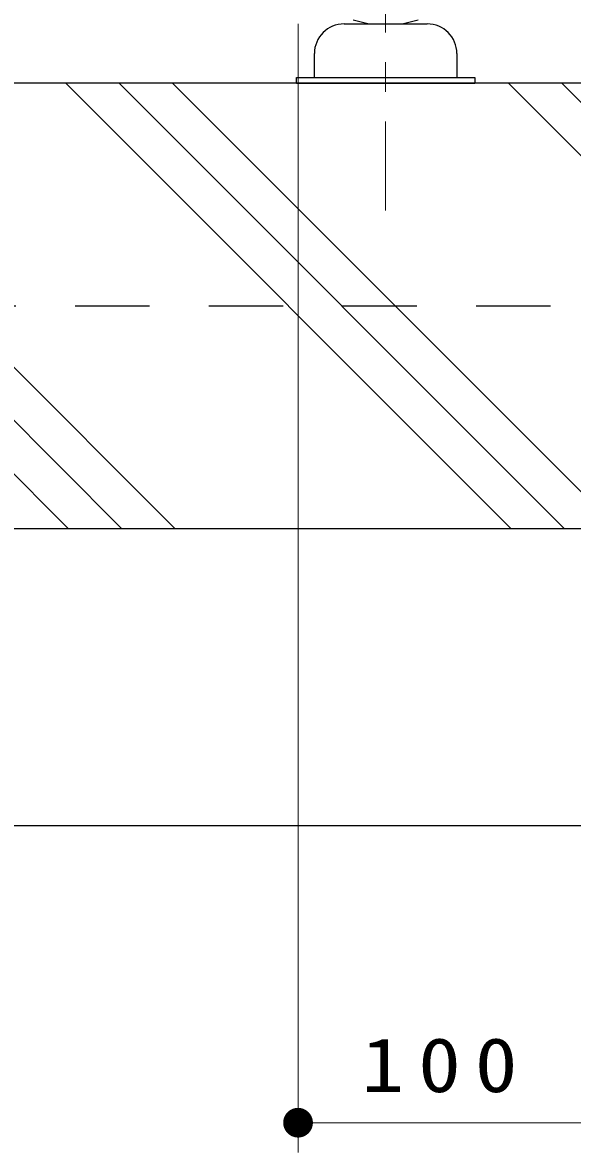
# Model space of a CAD drawing. Units: millimetres on the paper, scale 1:10. Extents: x -385 to 0, y -594 to 267.
# Drawn here: x -80.66 to -62.15, y -213.78 to -175.74 of the extents above; entities that cross this region are included whole.
import ezdxf

# ---------------------------------------------------------------- set-up
doc = ezdxf.new("R2010")
doc.units = ezdxf.units.MM
doc.linetypes.add('USER1', pattern=[4.5, 2.5, -2])
doc.linetypes.add('USER2', pattern=[6, 3, -1, 1, -1])
doc.layers.add('1_10', color=7, linetype='Continuous', lineweight=25)
doc.styles.add('ＭＳ ゴシック', font='')
doc.styles.get('ＭＳ ゴシック').set_extended_font_data('MS Gothic')

# ---------------------------------------------------------------- blocks, each defined once
blk = doc.blocks.new('filled_dot')
at = {"color": 0, "linetype": 'Continuous', "lineweight": -2, "const_width": 1.25}
blk.add_lwpolyline([(-0.625, 0, 1), (0.625, 0, 1)], format="xyb", close=True, dxfattribs=at)

msp = doc.modelspace()

# ---------------------------------------------------------------- linework, layer by layer
at = {"layer": '1_10', "linetype": 'USER2', "lineweight": 13}
msp.add_line((-68.437, -182.071), (-68.437, -154.442), dxfattribs=at)
msp.add_line((-68.437, -182.071), (-68.437, -154.442), dxfattribs=at)
at = {"layer": '1_10', "color": 4}
for p, q in [((-69.037, -175.784), (-69.534, -175.66)), ((-67.34, -175.66), (-67.837, -175.784)), ((-69.837, -175.784), (-67.037, -175.784)), ((-70.837, -177.584), (-70.837, -176.784)), ((-66.037, -176.784), (-66.037, -177.584)), ((-71.437, -177.584), (-65.437, -177.584)), ((-71.437, -177.784), (-71.437, -177.584)), ((-65.437, -177.584), (-65.437, -177.784)), ((-71.437, -177.784), (-65.437, -177.784))]:
    msp.add_line(p, q, dxfattribs=at)
at = {"layer": '1_10', "lineweight": 13}
for p, q in [((-71.387, -175.784), (-71.387, -213.784)), ((-79.113, -192.784), (-94.113, -177.784)), ((-77.317, -192.784), (-92.317, -177.784)), ((-75.521, -192.784), (-90.521, -177.784)), ((-64.207, -192.784), (-79.207, -177.784)), ((-62.411, -192.784), (-77.411, -177.784)), ((-60.615, -192.784), (-75.615, -177.784)), ((-49.301, -192.784), (-64.301, -177.784)), ((-47.505, -192.784), (-62.505, -177.784)), ((-61.387, -212.784), (-71.387, -212.784))]:
    msp.add_line(p, q, dxfattribs=at)
at = {"layer": '1_10'}
for p, q in [((-61.387, -177.784), (-181.007, -177.784)), ((-41.387, -192.784), (-181.007, -192.784)), ((-41.387, -202.784), (-181.007, -202.784))]:
    msp.add_line(p, q, dxfattribs=at)
at = {"layer": '1_10', "linetype": 'USER1'}
msp.add_line((-53.887, -185.284), (-181.007, -185.284), dxfattribs=at)
at = {"layer": '1_10', "color": 4}
for centre, start, end in [((-69.837, -176.784), 90, 180), ((-67.037, -176.784), 0, 90)]:
    msp.add_arc(centre, 1, start, end, dxfattribs=at)

# ---------------------------------------------------------------- block references
at = {"layer": '1_10', "lineweight": 13, "xscale": 0.4, "yscale": 0.4}
msp.add_blockref('filled_dot', (-71.387, -212.784), dxfattribs=at)

# ---------------------------------------------------------------- texts
at = {"layer": '1_10', "insert": (-66.387, -211.784), "char_height": 1.833, "attachment_point": 8, "style": 'ＭＳ ゴシック'}
msp.add_mtext('\\T1.33;\\W1.15;100', dxfattribs=at)

doc.saveas('drawing.dxf')
